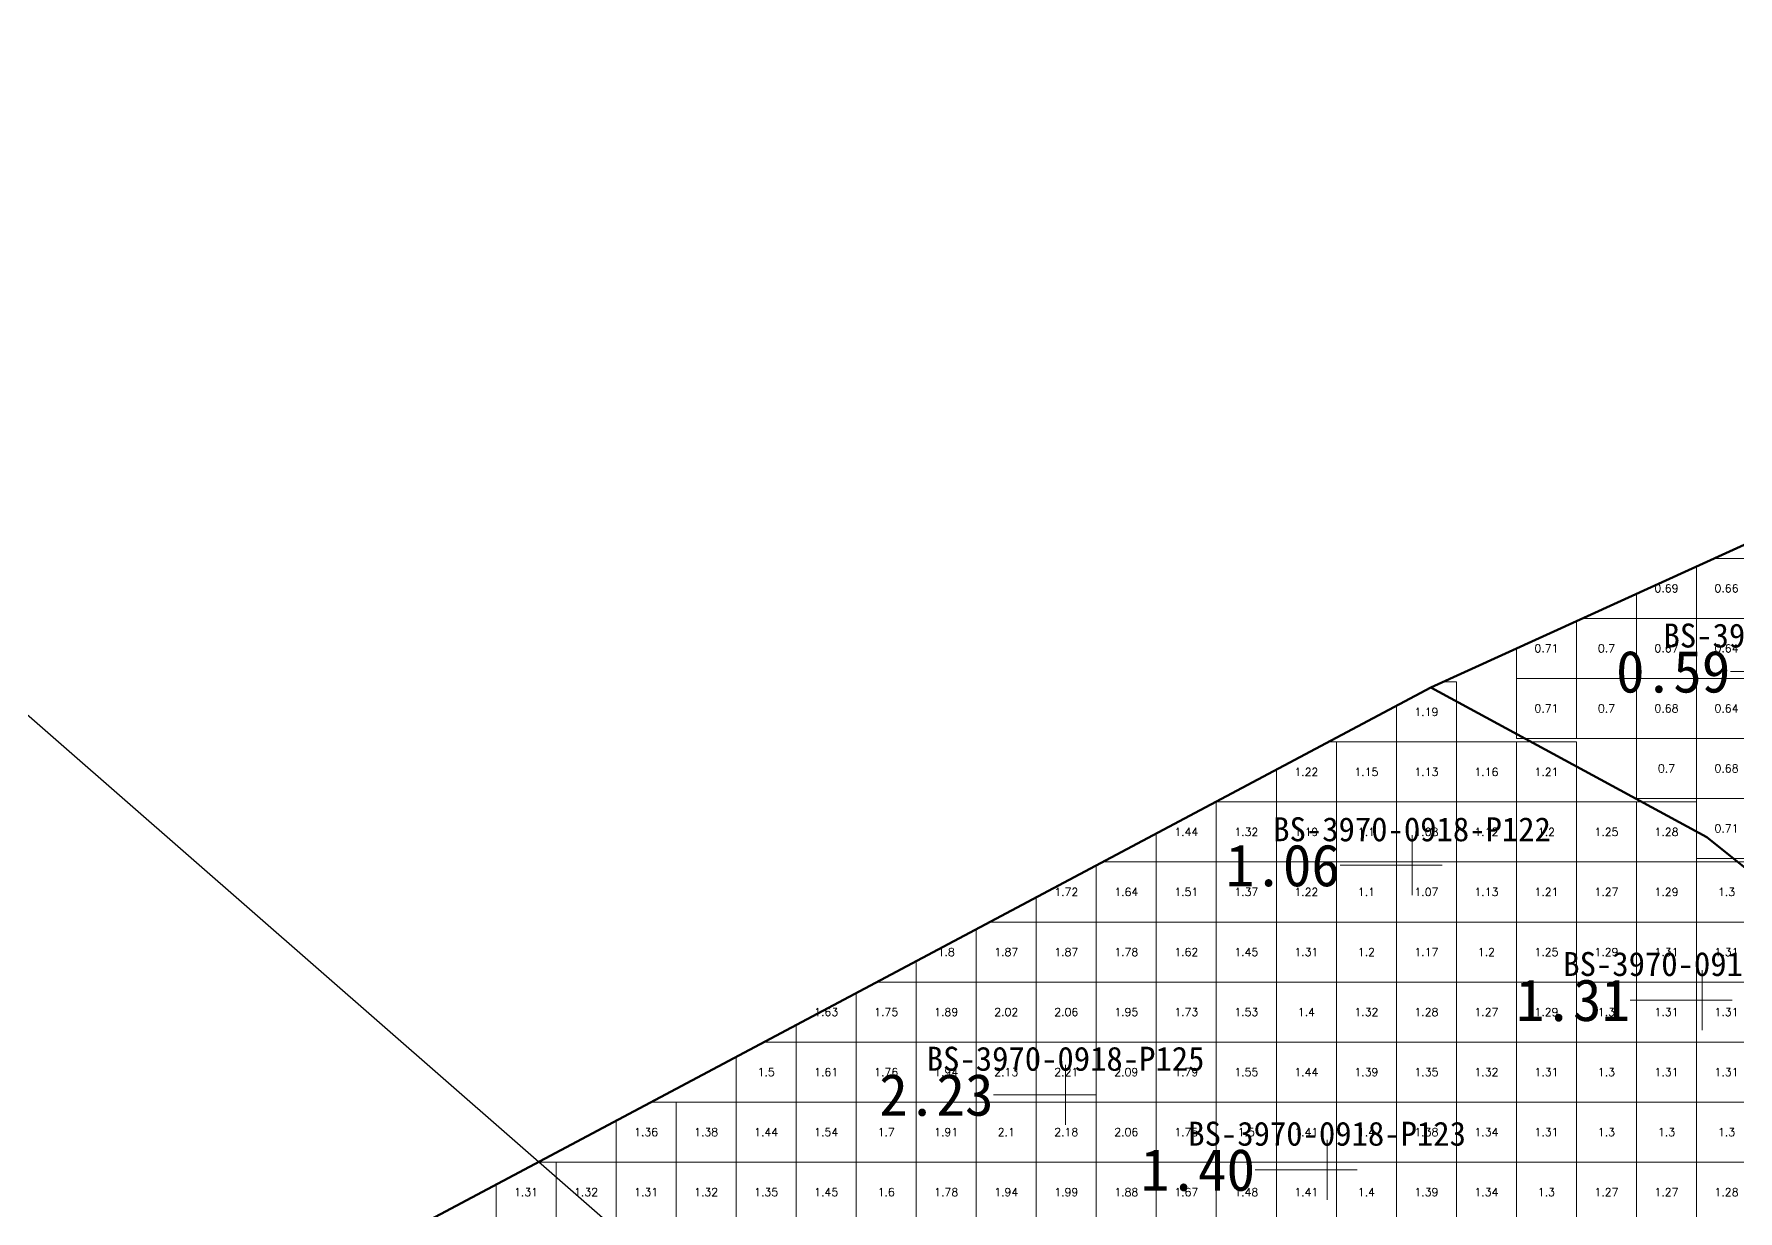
# Model space of a CAD drawing. Header units: inches. Extents: x 469796 to 469991, y 4349683 to 4349814.
# Drawn here: x 469861.61 to 469889.99, y 4349750.57 to 4349770.18 of the extents above; entities that cross this region are included whole.
import ezdxf
from ezdxf import colors
from ezdxf.entities.mleader import LeaderData, LeaderLine
from ezdxf.enums import TextEntityAlignment as Align
from ezdxf.math import Vec2, Vec3

# ---------------------------------------------------------------- set-up
doc = ezdxf.new("R2010")
doc.units = ezdxf.units.IN
doc.header["$MEASUREMENT"] = 0
for name, color, linetype, lineweight in [('点', 7, 'Continuous', 0), ('爆区方格网', 7, 'Continuous', 0), ('线条', 7, 'Continuous', 0), ('钻孔', 7, 'Continuous', 0)]:
    doc.layers.add(name, color=color, linetype=linetype, lineweight=lineweight)
doc.styles.add('3dmine_textStyle_1', font='txt.shx', dxfattribs={"height": 1, "bigfont": 'gbcbig.shx'})
doc.styles.add('3dmine_textStyle_2', font='', dxfattribs={"height": 1})
doc.styles.get("Standard").update_dxf_attribs({"font": 'arial.ttf'})
doc.styles.get('3dmine_textStyle_2').set_extended_font_data('SimSun-ExtB')

msp = doc.modelspace()

# ---------------------------------------------------------------- hatches: boundary and pattern name
at = {"layer": '钻孔', "linetype": 'Continuous', "lineweight": 0, "true_color": 0x0000ff, "extrusion": (0, 1, 0)}
for points in [[(-469885.565, 3960.354), (-469884.565, 3960.354), (-469884.565, 3972.354), (-469885.565, 3972.354)], [(-469890.398, 3959.535), (-469889.398, 3959.535), (-469889.398, 3972.535), (-469890.398, 3972.535)], [(-469884.15, 3959.503), (-469883.15, 3959.503), (-469883.15, 3972.503), (-469884.15, 3972.503)]]:
    msp.add_hatch(color=5, dxfattribs=at).paths.add_polyline_path(points, flags=0)
at = {"layer": '钻孔', "linetype": 'Continuous', "lineweight": 0, "extrusion": (0, 1, 0)}
msp.add_hatch(color=5, dxfattribs=at).paths.add_polyline_path([(-469879.793, 3959.505), (-469878.793, 3959.505), (-469878.793, 3972.505), (-469879.793, 3972.505)], flags=0)

# ---------------------------------------------------------------- linework, layer by layer
at = {"color": 5, "linetype": 'Continuous', "lineweight": 53, "elevation": 3966.246}
msp.add_lwpolyline([(469900.052, 4349766.199), (469884.88, 4349759.29), (469889.478, 4349756.794), (469892.637, 4349754.266)], dxfattribs=at)
at = {"color": 5, "linetype": 'Continuous', "lineweight": 50, "elevation": 3966.246}
msp.add_lwpolyline([(469863.277, 4349745.916), (469865.372, 4349742.59), (469870.758, 4349742.39), (469875.513, 4349745.185), (469875.059, 4349748.364), (469877.541, 4349750.341), (469880.7, 4349749.043), (469882.661, 4349748.577), (469887.283, 4349746.98), (469890.375, 4349747.712), (469892.104, 4349749.476), (469891.705, 4349752.968), (469892.637, 4349754.266), (469889.478, 4349756.794), (469884.88, 4349759.29), (469865.757, 4349749.122), (469863.277, 4349745.916)], dxfattribs=at)
at = {"layer": '点', "color": 138, "linetype": 'Continuous', "lineweight": 0, "true_color": 0x004c4c}
for points, elevation in [([(469884.565, 4349755.828), (469884.565, 4349756.828)], 3972.354), ([(469885.065, 4349756.328), (469884.065, 4349756.328)], 3972.354), ([(469889.398, 4349753.583), (469889.398, 4349754.583)], 3972.535), ([(469889.898, 4349754.083), (469888.898, 4349754.083)], 3972.535), ([(469883.15, 4349750.756), (469883.15, 4349751.756)], 3972.503), ([(469883.65, 4349751.256), (469882.65, 4349751.256)], 3972.503)]:
    msp.add_lwpolyline(points, dxfattribs=dict(at, elevation=elevation))
at = {"layer": '点', "color": 5, "linetype": 'Continuous', "lineweight": 0, "elevation": 3972.505}
for points in [[(469878.793, 4349752.005), (469878.793, 4349753.005)], [(469879.293, 4349752.505), (469878.293, 4349752.505)]]:
    msp.add_lwpolyline(points, dxfattribs=at)
at = {"layer": '爆区方格网', "color": 4, "linetype": 'Continuous', "lineweight": 0, "true_color": 0x00ffff, "elevation": 3972.193}
for points in [[(469889.304, 4349760.442), (469888.304, 4349760.442), (469888.304, 4349760.849), (469889.304, 4349761.305), (469889.304, 4349760.442)], [(469890.304, 4349760.442), (469889.304, 4349760.442), (469889.304, 4349761.305), (469889.605, 4349761.442), (469890.304, 4349761.442), (469890.304, 4349760.442)], [(469887.304, 4349759.442), (469886.304, 4349759.442), (469886.304, 4349759.938), (469887.304, 4349760.394), (469887.304, 4349759.442)], [(469888.304, 4349759.442), (469887.304, 4349759.442), (469887.304, 4349760.394), (469887.409, 4349760.442), (469888.304, 4349760.442), (469888.304, 4349759.442)], [(469889.304, 4349759.442), (469888.304, 4349759.442), (469888.304, 4349760.442), (469889.304, 4349760.442), (469889.304, 4349759.442)], [(469890.304, 4349759.442), (469889.304, 4349759.442), (469889.304, 4349760.442), (469890.304, 4349760.442), (469890.304, 4349759.442)], [(469887.304, 4349758.442), (469886.304, 4349758.442), (469886.304, 4349759.442), (469887.304, 4349759.442), (469887.304, 4349758.442)], [(469888.304, 4349758.442), (469887.304, 4349758.442), (469887.304, 4349759.442), (469888.304, 4349759.442), (469888.304, 4349758.442)], [(469889.304, 4349758.442), (469888.304, 4349758.442), (469888.304, 4349759.442), (469889.304, 4349759.442), (469889.304, 4349758.442)], [(469890.304, 4349758.442), (469889.304, 4349758.442), (469889.304, 4349759.442), (469890.304, 4349759.442), (469890.304, 4349758.442)], [(469889.304, 4349757.442), (469888.304, 4349757.442), (469888.304, 4349758.442), (469889.304, 4349758.442), (469889.304, 4349757.442)], [(469890.304, 4349757.442), (469889.304, 4349757.442), (469889.304, 4349758.442), (469890.304, 4349758.442), (469890.304, 4349757.442)], [(469890.304, 4349756.442), (469889.304, 4349756.442), (469889.304, 4349757.442), (469890.304, 4349757.442), (469890.304, 4349756.442)]]:
    msp.add_lwpolyline(points, dxfattribs=at)
at = {"layer": '爆区方格网', "color": 5, "linetype": 'Continuous', "lineweight": 0, "true_color": 0x0000ff, "elevation": 3972.334}
for points in [[(469885.304, 4349758.383), (469884.304, 4349758.383), (469884.304, 4349758.984), (469884.88, 4349759.29), (469885.084, 4349759.383), (469885.304, 4349759.383), (469885.304, 4349758.383)], [(469883.304, 4349757.383), (469882.304, 4349757.383), (469882.304, 4349757.92), (469883.174, 4349758.383), (469883.304, 4349758.383), (469883.304, 4349757.383)], [(469884.304, 4349757.383), (469883.304, 4349757.383), (469883.304, 4349758.383), (469884.304, 4349758.383), (469884.304, 4349757.383)], [(469885.304, 4349757.383), (469884.304, 4349757.383), (469884.304, 4349758.383), (469885.304, 4349758.383), (469885.304, 4349757.383)], [(469886.304, 4349757.383), (469885.304, 4349757.383), (469885.304, 4349758.383), (469886.304, 4349758.383), (469886.304, 4349757.383)], [(469887.304, 4349757.383), (469886.304, 4349757.383), (469886.304, 4349758.383), (469887.304, 4349758.383), (469887.304, 4349757.383)], [(469881.304, 4349756.383), (469880.304, 4349756.383), (469880.304, 4349756.857), (469881.293, 4349757.383), (469881.304, 4349757.383), (469881.304, 4349756.383)], [(469882.304, 4349756.383), (469881.304, 4349756.383), (469881.304, 4349757.383), (469882.304, 4349757.383), (469882.304, 4349756.383)], [(469883.304, 4349756.383), (469882.304, 4349756.383), (469882.304, 4349757.383), (469883.304, 4349757.383), (469883.304, 4349756.383)], [(469884.304, 4349756.383), (469883.304, 4349756.383), (469883.304, 4349757.383), (469884.304, 4349757.383), (469884.304, 4349756.383)], [(469885.304, 4349756.383), (469884.304, 4349756.383), (469884.304, 4349757.383), (469885.304, 4349757.383), (469885.304, 4349756.383)], [(469886.304, 4349756.383), (469885.304, 4349756.383), (469885.304, 4349757.383), (469886.304, 4349757.383), (469886.304, 4349756.383)], [(469887.304, 4349756.383), (469886.304, 4349756.383), (469886.304, 4349757.383), (469887.304, 4349757.383), (469887.304, 4349756.383)], [(469888.304, 4349756.383), (469887.304, 4349756.383), (469887.304, 4349757.383), (469888.304, 4349757.383), (469888.304, 4349756.383)], [(469889.304, 4349756.383), (469888.304, 4349756.383), (469888.304, 4349757.383), (469889.304, 4349757.383), (469889.304, 4349756.383)], [(469882.304, 4349755.383), (469881.304, 4349755.383), (469881.304, 4349756.383), (469882.304, 4349756.383), (469882.304, 4349755.383)], [(469883.304, 4349755.383), (469882.304, 4349755.383), (469882.304, 4349756.383), (469883.304, 4349756.383), (469883.304, 4349755.383)], [(469884.304, 4349755.383), (469883.304, 4349755.383), (469883.304, 4349756.383), (469884.304, 4349756.383), (469884.304, 4349755.383)], [(469885.304, 4349755.383), (469884.304, 4349755.383), (469884.304, 4349756.383), (469885.304, 4349756.383), (469885.304, 4349755.383)], [(469886.304, 4349755.383), (469885.304, 4349755.383), (469885.304, 4349756.383), (469886.304, 4349756.383), (469886.304, 4349755.383)], [(469887.304, 4349755.383), (469886.304, 4349755.383), (469886.304, 4349756.383), (469887.304, 4349756.383), (469887.304, 4349755.383)], [(469888.304, 4349755.383), (469887.304, 4349755.383), (469887.304, 4349756.383), (469888.304, 4349756.383), (469888.304, 4349755.383)], [(469889.304, 4349755.383), (469888.304, 4349755.383), (469888.304, 4349756.383), (469889.304, 4349756.383), (469889.304, 4349755.383)], [(469890.304, 4349755.383), (469889.304, 4349755.383), (469889.304, 4349756.383), (469890.304, 4349756.383), (469890.304, 4349755.383)], [(469884.304, 4349754.383), (469883.304, 4349754.383), (469883.304, 4349755.383), (469884.304, 4349755.383), (469884.304, 4349754.383)], [(469885.304, 4349754.383), (469884.304, 4349754.383), (469884.304, 4349755.383), (469885.304, 4349755.383), (469885.304, 4349754.383)], [(469886.304, 4349754.383), (469885.304, 4349754.383), (469885.304, 4349755.383), (469886.304, 4349755.383), (469886.304, 4349754.383)], [(469887.304, 4349754.383), (469886.304, 4349754.383), (469886.304, 4349755.383), (469887.304, 4349755.383), (469887.304, 4349754.383)], [(469888.304, 4349754.383), (469887.304, 4349754.383), (469887.304, 4349755.383), (469888.304, 4349755.383), (469888.304, 4349754.383)], [(469889.304, 4349754.383), (469888.304, 4349754.383), (469888.304, 4349755.383), (469889.304, 4349755.383), (469889.304, 4349754.383)], [(469890.304, 4349754.383), (469889.304, 4349754.383), (469889.304, 4349755.383), (469890.304, 4349755.383), (469890.304, 4349754.383)], [(469884.304, 4349753.383), (469883.304, 4349753.383), (469883.304, 4349754.383), (469884.304, 4349754.383), (469884.304, 4349753.383)], [(469885.304, 4349753.383), (469884.304, 4349753.383), (469884.304, 4349754.383), (469885.304, 4349754.383), (469885.304, 4349753.383)], [(469886.304, 4349753.383), (469885.304, 4349753.383), (469885.304, 4349754.383), (469886.304, 4349754.383), (469886.304, 4349753.383)], [(469887.304, 4349753.383), (469886.304, 4349753.383), (469886.304, 4349754.383), (469887.304, 4349754.383), (469887.304, 4349753.383)], [(469888.304, 4349753.383), (469887.304, 4349753.383), (469887.304, 4349754.383), (469888.304, 4349754.383), (469888.304, 4349753.383)], [(469889.304, 4349753.383), (469888.304, 4349753.383), (469888.304, 4349754.383), (469889.304, 4349754.383), (469889.304, 4349753.383)], [(469890.304, 4349753.383), (469889.304, 4349753.383), (469889.304, 4349754.383), (469890.304, 4349754.383), (469890.304, 4349753.383)], [(469884.304, 4349752.383), (469883.304, 4349752.383), (469883.304, 4349753.383), (469884.304, 4349753.383), (469884.304, 4349752.383)], [(469885.304, 4349752.383), (469884.304, 4349752.383), (469884.304, 4349753.383), (469885.304, 4349753.383), (469885.304, 4349752.383)], [(469886.304, 4349752.383), (469885.304, 4349752.383), (469885.304, 4349753.383), (469886.304, 4349753.383), (469886.304, 4349752.383)], [(469887.304, 4349752.383), (469886.304, 4349752.383), (469886.304, 4349753.383), (469887.304, 4349753.383), (469887.304, 4349752.383)], [(469888.304, 4349752.383), (469887.304, 4349752.383), (469887.304, 4349753.383), (469888.304, 4349753.383), (469888.304, 4349752.383)], [(469889.304, 4349752.383), (469888.304, 4349752.383), (469888.304, 4349753.383), (469889.304, 4349753.383), (469889.304, 4349752.383)], [(469890.304, 4349752.383), (469889.304, 4349752.383), (469889.304, 4349753.383), (469890.304, 4349753.383), (469890.304, 4349752.383)], [(469872.304, 4349751.383), (469871.304, 4349751.383), (469871.304, 4349752.071), (469871.889, 4349752.383), (469872.304, 4349752.383), (469872.304, 4349751.383)], [(469873.304, 4349751.383), (469872.304, 4349751.383), (469872.304, 4349752.383), (469873.304, 4349752.383), (469873.304, 4349751.383)], [(469884.304, 4349751.383), (469883.304, 4349751.383), (469883.304, 4349752.383), (469884.304, 4349752.383), (469884.304, 4349751.383)], [(469885.304, 4349751.383), (469884.304, 4349751.383), (469884.304, 4349752.383), (469885.304, 4349752.383), (469885.304, 4349751.383)], [(469886.304, 4349751.383), (469885.304, 4349751.383), (469885.304, 4349752.383), (469886.304, 4349752.383), (469886.304, 4349751.383)], [(469887.304, 4349751.383), (469886.304, 4349751.383), (469886.304, 4349752.383), (469887.304, 4349752.383), (469887.304, 4349751.383)], [(469888.304, 4349751.383), (469887.304, 4349751.383), (469887.304, 4349752.383), (469888.304, 4349752.383), (469888.304, 4349751.383)], [(469889.304, 4349751.383), (469888.304, 4349751.383), (469888.304, 4349752.383), (469889.304, 4349752.383), (469889.304, 4349751.383)], [(469890.304, 4349751.383), (469889.304, 4349751.383), (469889.304, 4349752.383), (469890.304, 4349752.383), (469890.304, 4349751.383)], [(469870.304, 4349750.383), (469869.304, 4349750.383), (469869.304, 4349751.008), (469870.009, 4349751.383), (469870.304, 4349751.383), (469870.304, 4349750.383)], [(469871.304, 4349750.383), (469870.304, 4349750.383), (469870.304, 4349751.383), (469871.304, 4349751.383), (469871.304, 4349750.383)], [(469872.304, 4349750.383), (469871.304, 4349750.383), (469871.304, 4349751.383), (469872.304, 4349751.383), (469872.304, 4349750.383)], [(469873.304, 4349750.383), (469872.304, 4349750.383), (469872.304, 4349751.383), (469873.304, 4349751.383), (469873.304, 4349750.383)], [(469883.304, 4349750.383), (469882.304, 4349750.383), (469882.304, 4349751.383), (469883.304, 4349751.383), (469883.304, 4349750.383)], [(469884.304, 4349750.383), (469883.304, 4349750.383), (469883.304, 4349751.383), (469884.304, 4349751.383), (469884.304, 4349750.383)], [(469885.304, 4349750.383), (469884.304, 4349750.383), (469884.304, 4349751.383), (469885.304, 4349751.383), (469885.304, 4349750.383)], [(469886.304, 4349750.383), (469885.304, 4349750.383), (469885.304, 4349751.383), (469886.304, 4349751.383), (469886.304, 4349750.383)], [(469887.304, 4349750.383), (469886.304, 4349750.383), (469886.304, 4349751.383), (469887.304, 4349751.383), (469887.304, 4349750.383)], [(469888.304, 4349750.383), (469887.304, 4349750.383), (469887.304, 4349751.383), (469888.304, 4349751.383), (469888.304, 4349750.383)], [(469889.304, 4349750.383), (469888.304, 4349750.383), (469888.304, 4349751.383), (469889.304, 4349751.383), (469889.304, 4349750.383)], [(469890.304, 4349750.383), (469889.304, 4349750.383), (469889.304, 4349751.383), (469890.304, 4349751.383), (469890.304, 4349750.383)]]:
    msp.add_lwpolyline(points, dxfattribs=at)
at = {"layer": '爆区方格网', "color": 5, "linetype": 'Continuous', "lineweight": 0, "elevation": 3972.334}
for points in [[(469879.304, 4349755.383), (469878.304, 4349755.383), (469878.304, 4349755.793), (469879.304, 4349756.325), (469879.304, 4349755.383)], [(469880.304, 4349755.383), (469879.304, 4349755.383), (469879.304, 4349756.325), (469879.412, 4349756.383), (469880.304, 4349756.383), (469880.304, 4349755.383)], [(469881.304, 4349755.383), (469880.304, 4349755.383), (469880.304, 4349756.383), (469881.304, 4349756.383), (469881.304, 4349755.383)], [(469878.304, 4349754.383), (469877.304, 4349754.383), (469877.304, 4349755.262), (469877.532, 4349755.383), (469878.304, 4349755.383), (469878.304, 4349754.383)], [(469879.304, 4349754.383), (469878.304, 4349754.383), (469878.304, 4349755.383), (469879.304, 4349755.383), (469879.304, 4349754.383)], [(469880.304, 4349754.383), (469879.304, 4349754.383), (469879.304, 4349755.383), (469880.304, 4349755.383), (469880.304, 4349754.383)], [(469881.304, 4349754.383), (469880.304, 4349754.383), (469880.304, 4349755.383), (469881.304, 4349755.383), (469881.304, 4349754.383)], [(469882.304, 4349754.383), (469881.304, 4349754.383), (469881.304, 4349755.383), (469882.304, 4349755.383), (469882.304, 4349754.383)], [(469883.304, 4349754.383), (469882.304, 4349754.383), (469882.304, 4349755.383), (469883.304, 4349755.383), (469883.304, 4349754.383)], [(469877.304, 4349754.383), (469876.304, 4349754.383), (469876.304, 4349754.73), (469877.304, 4349755.262), (469877.304, 4349754.383)], [(469875.304, 4349753.383), (469874.304, 4349753.383), (469874.304, 4349753.667), (469875.304, 4349754.198), (469875.304, 4349753.383)], [(469876.304, 4349753.383), (469875.304, 4349753.383), (469875.304, 4349754.198), (469875.651, 4349754.383), (469876.304, 4349754.383), (469876.304, 4349753.383)], [(469877.304, 4349753.383), (469876.304, 4349753.383), (469876.304, 4349754.383), (469877.304, 4349754.383), (469877.304, 4349753.383)], [(469878.304, 4349753.383), (469877.304, 4349753.383), (469877.304, 4349754.383), (469878.304, 4349754.383), (469878.304, 4349753.383)], [(469879.304, 4349753.383), (469878.304, 4349753.383), (469878.304, 4349754.383), (469879.304, 4349754.383), (469879.304, 4349753.383)], [(469880.304, 4349753.383), (469879.304, 4349753.383), (469879.304, 4349754.383), (469880.304, 4349754.383), (469880.304, 4349753.383)], [(469881.304, 4349753.383), (469880.304, 4349753.383), (469880.304, 4349754.383), (469881.304, 4349754.383), (469881.304, 4349753.383)], [(469882.304, 4349753.383), (469881.304, 4349753.383), (469881.304, 4349754.383), (469882.304, 4349754.383), (469882.304, 4349753.383)], [(469883.304, 4349753.383), (469882.304, 4349753.383), (469882.304, 4349754.383), (469883.304, 4349754.383), (469883.304, 4349753.383)], [(469874.304, 4349752.383), (469873.304, 4349752.383), (469873.304, 4349753.135), (469873.77, 4349753.383), (469874.304, 4349753.383), (469874.304, 4349752.383)], [(469875.304, 4349752.383), (469874.304, 4349752.383), (469874.304, 4349753.383), (469875.304, 4349753.383), (469875.304, 4349752.383)], [(469876.304, 4349752.383), (469875.304, 4349752.383), (469875.304, 4349753.383), (469876.304, 4349753.383), (469876.304, 4349752.383)], [(469877.304, 4349752.383), (469876.304, 4349752.383), (469876.304, 4349753.383), (469877.304, 4349753.383), (469877.304, 4349752.383)], [(469878.304, 4349752.383), (469877.304, 4349752.383), (469877.304, 4349753.383), (469878.304, 4349753.383), (469878.304, 4349752.383)], [(469879.304, 4349752.383), (469878.304, 4349752.383), (469878.304, 4349753.383), (469879.304, 4349753.383), (469879.304, 4349752.383)], [(469880.304, 4349752.383), (469879.304, 4349752.383), (469879.304, 4349753.383), (469880.304, 4349753.383), (469880.304, 4349752.383)], [(469881.304, 4349752.383), (469880.304, 4349752.383), (469880.304, 4349753.383), (469881.304, 4349753.383), (469881.304, 4349752.383)], [(469882.304, 4349752.383), (469881.304, 4349752.383), (469881.304, 4349753.383), (469882.304, 4349753.383), (469882.304, 4349752.383)], [(469883.304, 4349752.383), (469882.304, 4349752.383), (469882.304, 4349753.383), (469883.304, 4349753.383), (469883.304, 4349752.383)], [(469874.304, 4349751.383), (469873.304, 4349751.383), (469873.304, 4349752.383), (469874.304, 4349752.383), (469874.304, 4349751.383)], [(469875.304, 4349751.383), (469874.304, 4349751.383), (469874.304, 4349752.383), (469875.304, 4349752.383), (469875.304, 4349751.383)], [(469876.304, 4349751.383), (469875.304, 4349751.383), (469875.304, 4349752.383), (469876.304, 4349752.383), (469876.304, 4349751.383)], [(469877.304, 4349751.383), (469876.304, 4349751.383), (469876.304, 4349752.383), (469877.304, 4349752.383), (469877.304, 4349751.383)], [(469878.304, 4349751.383), (469877.304, 4349751.383), (469877.304, 4349752.383), (469878.304, 4349752.383), (469878.304, 4349751.383)], [(469879.304, 4349751.383), (469878.304, 4349751.383), (469878.304, 4349752.383), (469879.304, 4349752.383), (469879.304, 4349751.383)], [(469880.304, 4349751.383), (469879.304, 4349751.383), (469879.304, 4349752.383), (469880.304, 4349752.383), (469880.304, 4349751.383)], [(469881.304, 4349751.383), (469880.304, 4349751.383), (469880.304, 4349752.383), (469881.304, 4349752.383), (469881.304, 4349751.383)], [(469882.304, 4349751.383), (469881.304, 4349751.383), (469881.304, 4349752.383), (469882.304, 4349752.383), (469882.304, 4349751.383)], [(469883.304, 4349751.383), (469882.304, 4349751.383), (469882.304, 4349752.383), (469883.304, 4349752.383), (469883.304, 4349751.383)], [(469874.304, 4349750.383), (469873.304, 4349750.383), (469873.304, 4349751.383), (469874.304, 4349751.383), (469874.304, 4349750.383)], [(469875.304, 4349750.383), (469874.304, 4349750.383), (469874.304, 4349751.383), (469875.304, 4349751.383), (469875.304, 4349750.383)], [(469876.304, 4349750.383), (469875.304, 4349750.383), (469875.304, 4349751.383), (469876.304, 4349751.383), (469876.304, 4349750.383)], [(469877.304, 4349750.383), (469876.304, 4349750.383), (469876.304, 4349751.383), (469877.304, 4349751.383), (469877.304, 4349750.383)], [(469878.304, 4349750.383), (469877.304, 4349750.383), (469877.304, 4349751.383), (469878.304, 4349751.383), (469878.304, 4349750.383)], [(469879.304, 4349750.383), (469878.304, 4349750.383), (469878.304, 4349751.383), (469879.304, 4349751.383), (469879.304, 4349750.383)], [(469880.304, 4349750.383), (469879.304, 4349750.383), (469879.304, 4349751.383), (469880.304, 4349751.383), (469880.304, 4349750.383)], [(469881.304, 4349750.383), (469880.304, 4349750.383), (469880.304, 4349751.383), (469881.304, 4349751.383), (469881.304, 4349750.383)], [(469882.304, 4349750.383), (469881.304, 4349750.383), (469881.304, 4349751.383), (469882.304, 4349751.383), (469882.304, 4349750.383)]]:
    msp.add_lwpolyline(points, dxfattribs=at)
at = {"layer": '线条', "color": 138, "linetype": 'Continuous', "lineweight": 0, "true_color": 0x004c4c}
for points, elevation in [([(469884.565, 4349756.328), (469884.565, 4349756.328), (469884.565, 4349756.328)], 3972.354), ([(469889.398, 4349754.083), (469889.398, 4349754.083), (469889.398, 4349754.083)], 3972.535), ([(469883.15, 4349751.256), (469883.15, 4349751.256), (469883.15, 4349751.256)], 3972.503)]:
    msp.add_lwpolyline(points, dxfattribs=dict(at, elevation=elevation))
at = {"layer": '线条', "color": 5, "linetype": 'Continuous', "lineweight": 0, "elevation": 3972.505}
msp.add_lwpolyline([(469878.793, 4349752.505), (469878.793, 4349752.505), (469878.793, 4349752.505)], dxfattribs=at)
at = {"layer": '钻孔', "color": 4, "linetype": 'Continuous', "lineweight": 0, "true_color": 0x00ffff}
for elevation in [3972.511, 3959.511]:
    msp.add_lwpolyline([(469891.068, 4349759.556), (469889.868, 4349759.556)], dxfattribs=dict(at, elevation=elevation))
at = {"layer": '钻孔', "color": 5, "linetype": 'Continuous', "lineweight": 0, "true_color": 0x0000ff}
for points, elevation in [([(469884.565, 4349756.328), (469883.365, 4349756.328)], 3972.354), ([(469884.565, 4349756.328), (469883.365, 4349756.328)], 3960.354), ([(469889.398, 4349754.083), (469888.198, 4349754.083)], 3972.535), ([(469889.398, 4349754.083), (469888.198, 4349754.083)], 3959.535), ([(469883.15, 4349751.256), (469881.95, 4349751.256)], 3972.503), ([(469883.15, 4349751.256), (469881.95, 4349751.256)], 3959.503)]:
    msp.add_lwpolyline(points, dxfattribs=dict(at, elevation=elevation))
at = {"layer": '钻孔', "color": 5, "linetype": 'Continuous', "lineweight": 0}
for elevation in [3972.505, 3959.505]:
    msp.add_lwpolyline([(469878.793, 4349752.505), (469877.593, 4349752.505)], dxfattribs=dict(at, elevation=elevation))

# ---------------------------------------------------------------- texts
at = {"color": 4, "linetype": 'Continuous', "lineweight": 0, "true_color": 0x00ffff, "style": '3dmine_textStyle_1'}
for s, p in [('0.69', (469888.804, 4349760.942, 3972.193)), ('0.66', (469889.804, 4349760.942, 3972.193)), ('0.71', (469886.804, 4349759.942, 3972.193)), ('0.7', (469887.804, 4349759.942, 3972.193)), ('0.67', (469888.804, 4349759.942, 3972.193)), ('0.64', (469889.804, 4349759.942, 3972.193)), ('0.71', (469886.804, 4349758.942, 3972.193)), ('0.7', (469887.804, 4349758.942, 3972.193)), ('0.68', (469888.804, 4349758.942, 3972.193)), ('0.64', (469889.804, 4349758.942, 3972.193)), ('0.7', (469888.804, 4349757.942, 3972.193)), ('0.68', (469889.804, 4349757.942, 3972.193)), ('0.71', (469889.804, 4349756.942, 3972.193))]:
    msp.add_text(s, height=0.1333, dxfattribs=at).set_placement(p, align=Align.MIDDLE_CENTER)
at = {"color": 5, "linetype": 'Continuous', "lineweight": 0, "true_color": 0x0000ff, "style": '3dmine_textStyle_1'}
for s, p in [('1.19', (469884.804, 4349758.883, 3972.334)), ('1.22', (469882.804, 4349757.883, 3972.334)), ('1.15', (469883.804, 4349757.883, 3972.334)), ('1.13', (469884.804, 4349757.883, 3972.334)), ('1.16', (469885.804, 4349757.883, 3972.334)), ('1.21', (469886.804, 4349757.883, 3972.334)), ('1.44', (469880.804, 4349756.883, 3972.334)), ('1.32', (469881.804, 4349756.883, 3972.334)), ('1.19', (469882.804, 4349756.883, 3972.334)), ('1.1', (469883.804, 4349756.883, 3972.334)), ('1.08', (469884.804, 4349756.883, 3972.334)), ('1.12', (469885.804, 4349756.883, 3972.334)), ('1.2', (469886.804, 4349756.883, 3972.334)), ('1.25', (469887.804, 4349756.883, 3972.334)), ('1.28', (469888.804, 4349756.883, 3972.334)), ('1.37', (469881.804, 4349755.883, 3972.334)), ('1.22', (469882.804, 4349755.883, 3972.334)), ('1.1', (469883.804, 4349755.883, 3972.334)), ('1.07', (469884.804, 4349755.883, 3972.334)), ('1.13', (469885.804, 4349755.883, 3972.334)), ('1.21', (469886.804, 4349755.883, 3972.334)), ('1.27', (469887.804, 4349755.883, 3972.334)), ('1.29', (469888.804, 4349755.883, 3972.334)), ('1.3', (469889.804, 4349755.883, 3972.334)), ('1.2', (469883.804, 4349754.883, 3972.334)), ('1.17', (469884.804, 4349754.883, 3972.334)), ('1.2', (469885.804, 4349754.883, 3972.334)), ('1.25', (469886.804, 4349754.883, 3972.334)), ('1.29', (469887.804, 4349754.883, 3972.334)), ('1.31', (469888.804, 4349754.883, 3972.334)), ('1.31', (469889.804, 4349754.883, 3972.334)), ('1.32', (469883.804, 4349753.883, 3972.334)), ('1.28', (469884.804, 4349753.883, 3972.334)), ('1.27', (469885.804, 4349753.883, 3972.334)), ('1.29', (469886.804, 4349753.883, 3972.334)), ('1.3', (469887.804, 4349753.883, 3972.334)), ('1.31', (469888.804, 4349753.883, 3972.334)), ('1.31', (469889.804, 4349753.883, 3972.334)), ('1.39', (469883.804, 4349752.883, 3972.334)), ('1.35', (469884.804, 4349752.883, 3972.334)), ('1.32', (469885.804, 4349752.883, 3972.334)), ('1.31', (469886.804, 4349752.883, 3972.334)), ('1.3', (469887.804, 4349752.883, 3972.334)), ('1.31', (469888.804, 4349752.883, 3972.334)), ('1.31', (469889.804, 4349752.883, 3972.334)), ('1.36', (469871.804, 4349751.883, 3972.334)), ('1.38', (469872.804, 4349751.883, 3972.334)), ('1.4', (469883.804, 4349751.883, 3972.334)), ('1.38', (469884.804, 4349751.883, 3972.334)), ('1.34', (469885.804, 4349751.883, 3972.334)), ('1.31', (469886.804, 4349751.883, 3972.334)), ('1.3', (469887.804, 4349751.883, 3972.334)), ('1.3', (469888.804, 4349751.883, 3972.334)), ('1.3', (469889.804, 4349751.883, 3972.334)), ('1.31', (469869.804, 4349750.883, 3972.334)), ('1.32', (469870.804, 4349750.883, 3972.334)), ('1.31', (469871.804, 4349750.883, 3972.334)), ('1.32', (469872.804, 4349750.883, 3972.334)), ('1.35', (469873.804, 4349750.883, 3972.334)), ('1.41', (469882.804, 4349750.883, 3972.334)), ('1.4', (469883.804, 4349750.883, 3972.334)), ('1.39', (469884.804, 4349750.883, 3972.334)), ('1.34', (469885.804, 4349750.883, 3972.334)), ('1.3', (469886.804, 4349750.883, 3972.334)), ('1.27', (469887.804, 4349750.883, 3972.334)), ('1.27', (469888.804, 4349750.883, 3972.334)), ('1.28', (469889.804, 4349750.883, 3972.334))]:
    msp.add_text(s, height=0.1333, dxfattribs=at).set_placement(p, align=Align.MIDDLE_CENTER)
at = {"color": 5, "linetype": 'Continuous', "lineweight": 0, "style": '3dmine_textStyle_1'}
for s, p in [('1.72', (469878.804, 4349755.883, 3972.334)), ('1.64', (469879.804, 4349755.883, 3972.334)), ('1.51', (469880.804, 4349755.883, 3972.334)), ('1.8', (469876.804, 4349754.883, 3972.334)), ('1.87', (469877.804, 4349754.883, 3972.334)), ('1.87', (469878.804, 4349754.883, 3972.334)), ('1.78', (469879.804, 4349754.883, 3972.334)), ('1.62', (469880.804, 4349754.883, 3972.334)), ('1.45', (469881.804, 4349754.883, 3972.334)), ('1.31', (469882.804, 4349754.883, 3972.334)), ('1.63', (469874.804, 4349753.883, 3972.334)), ('1.75', (469875.804, 4349753.883, 3972.334)), ('1.89', (469876.804, 4349753.883, 3972.334)), ('2.02', (469877.804, 4349753.883, 3972.334)), ('2.06', (469878.804, 4349753.883, 3972.334)), ('1.95', (469879.804, 4349753.883, 3972.334)), ('1.73', (469880.804, 4349753.883, 3972.334)), ('1.53', (469881.804, 4349753.883, 3972.334)), ('1.4', (469882.804, 4349753.883, 3972.334)), ('1.5', (469873.804, 4349752.883, 3972.334)), ('1.61', (469874.804, 4349752.883, 3972.334)), ('1.76', (469875.804, 4349752.883, 3972.334)), ('1.94', (469876.804, 4349752.883, 3972.334)), ('2.13', (469877.804, 4349752.883, 3972.334)), ('2.21', (469878.804, 4349752.883, 3972.334)), ('2.09', (469879.804, 4349752.883, 3972.334)), ('1.79', (469880.804, 4349752.883, 3972.334)), ('1.55', (469881.804, 4349752.883, 3972.334)), ('1.44', (469882.804, 4349752.883, 3972.334)), ('1.44', (469873.804, 4349751.883, 3972.334)), ('1.54', (469874.804, 4349751.883, 3972.334)), ('1.7', (469875.804, 4349751.883, 3972.334)), ('1.91', (469876.804, 4349751.883, 3972.334)), ('2.1', (469877.804, 4349751.883, 3972.334)), ('2.18', (469878.804, 4349751.883, 3972.334)), ('2.06', (469879.804, 4349751.883, 3972.334)), ('1.75', (469880.804, 4349751.883, 3972.334)), ('1.5', (469881.804, 4349751.883, 3972.334)), ('1.41', (469882.804, 4349751.883, 3972.334)), ('1.45', (469874.804, 4349750.883, 3972.334)), ('1.6', (469875.804, 4349750.883, 3972.334)), ('1.78', (469876.804, 4349750.883, 3972.334)), ('1.94', (469877.804, 4349750.883, 3972.334)), ('1.99', (469878.804, 4349750.883, 3972.334)), ('1.88', (469879.804, 4349750.883, 3972.334)), ('1.67', (469880.804, 4349750.883, 3972.334)), ('1.48', (469881.804, 4349750.883, 3972.334))]:
    msp.add_text(s, height=0.1333, dxfattribs=at).set_placement(p, align=Align.MIDDLE_CENTER)
at = {"layer": '钻孔', "color": 138, "linetype": 'Continuous', "lineweight": 0, "true_color": 0x004c4c, "style": '3dmine_textStyle_2'}
for s, p in [('BS-3970-0918-P118', (469891.068, 4349759.956, 3972.511)), ('BS-3970-0918-P122', (469884.565, 4349756.728, 3972.354)), ('BS-3970-0918-P121', (469889.398, 4349754.483, 3972.535))]:
    msp.add_text(s, height=0.4, dxfattribs=at).set_placement(p, align=Align.CENTER)
at = {"layer": '钻孔', "color": 4, "linetype": 'Continuous', "lineweight": 0, "true_color": 0x00ffff, "style": '3dmine_textStyle_2'}
msp.add_text('0.59', height=0.7, dxfattribs=at).set_placement((469889.868, 4349759.556, 3966.011), align=Align.MIDDLE_RIGHT)
at = {"layer": '钻孔', "color": 5, "linetype": 'Continuous', "lineweight": 0, "true_color": 0x0000ff, "style": '3dmine_textStyle_2'}
for s, p in [('1.06', (469883.365, 4349756.328, 3966.354)), ('1.31', (469888.198, 4349754.083, 3966.035))]:
    msp.add_text(s, height=0.7, dxfattribs=at).set_placement(p, align=Align.MIDDLE_RIGHT)
at = {"layer": '钻孔', "color": 5, "linetype": 'Continuous', "lineweight": 0, "style": '3dmine_textStyle_2'}
for s, p in [('BS-3970-0918-P125', (469878.793, 4349752.905, 3972.505)), ('BS-3970-0918-P123', (469883.15, 4349751.656, 3972.503))]:
    msp.add_text(s, height=0.4, dxfattribs=at).set_placement(p, align=Align.CENTER)
for s, p in [('2.23', (469877.593, 4349752.505, 3966.005)), ('1.40', (469881.95, 4349751.256, 3966.003))]:
    msp.add_text(s, height=0.7, dxfattribs=at).set_placement(p, align=Align.MIDDLE_RIGHT)

# ---------------------------------------------------------------- leaders
ml = msp.add_multileader_mtext('Standard')
ml.set_content('3{\\f宋体|b0|i0|c134|p2;号矿块}', color=256)
ml.set_leader_properties()
ml.build(insert=Vec2(0, 0))
ml.multileader.update_dxf_attribs({"dogleg_length": 0.36, "arrow_head_size": 0.18})
ctx = ml.context
ctx.base_point, ctx.char_height, ctx.arrow_head_size, ctx.landing_gap_size, ctx.plane_origin = Vec3(469878.289, 4349780.359, 3972.193), 2.5, 0.18, 0.09, Vec3(469905.304, 4349756.942, 3972.193)
notes = []
notes.append((ctx, [(0, (1, 1, 0), (469891.211, 4349780.359, 3972.193), (-1, 0), 0.36, [(0, [(469905.304, 4349756.942, 3972.193)], 256, [])])]))
ctx.mtext.insert, ctx.mtext.flow_direction = Vec3(469878.379, 4349781.79, 3972.193), 5
ml = msp.add_multileader_mtext('Standard')
ml.set_content('2{\\f宋体|b0|i0|c134|p2;号矿块}', color=256)
ml.set_leader_properties()
ml.build(insert=Vec2(0, 0))
ml.multileader.update_dxf_attribs({"dogleg_length": 0.36, "arrow_head_size": 0.18})
ctx = ml.context
ctx.base_point, ctx.char_height, ctx.arrow_head_size, ctx.landing_gap_size, ctx.plane_origin = Vec3(469844.799, 4349762.09, 3972.334), 2.5, 0.18, 0.09, Vec3(469872.304, 4349749.383, 3972.334)
notes.append((ctx, [(0, (1, 1, 0), (469857.765, 4349762.09, 3972.334), (-1, 0), 0.36, [(0, [(469872.304, 4349749.383, 3972.334)], 256, [])])]))
ctx.mtext.insert, ctx.mtext.flow_direction = Vec3(469844.889, 4349763.522, 3972.334), 5
for ctx, leaders in notes:
    for number, flags, end, landing, length, lines in leaders:
        leader = LeaderData()
        leader.index, (leader.has_last_leader_line, leader.has_dogleg_vector, leader.attachment_direction) = number, flags
        leader.last_leader_point, leader.dogleg_vector, leader.dogleg_length = Vec3(end), Vec3(landing), length
        for number, points, colour, breaks in lines:
            line = LeaderLine()
            line.index, line.vertices, line.color, line.breaks = number, Vec3.list(points), colors.encode_raw_color(colour), breaks
            leader.lines.append(line)
        ctx.leaders.append(leader)

doc.saveas('drawing.dxf')
